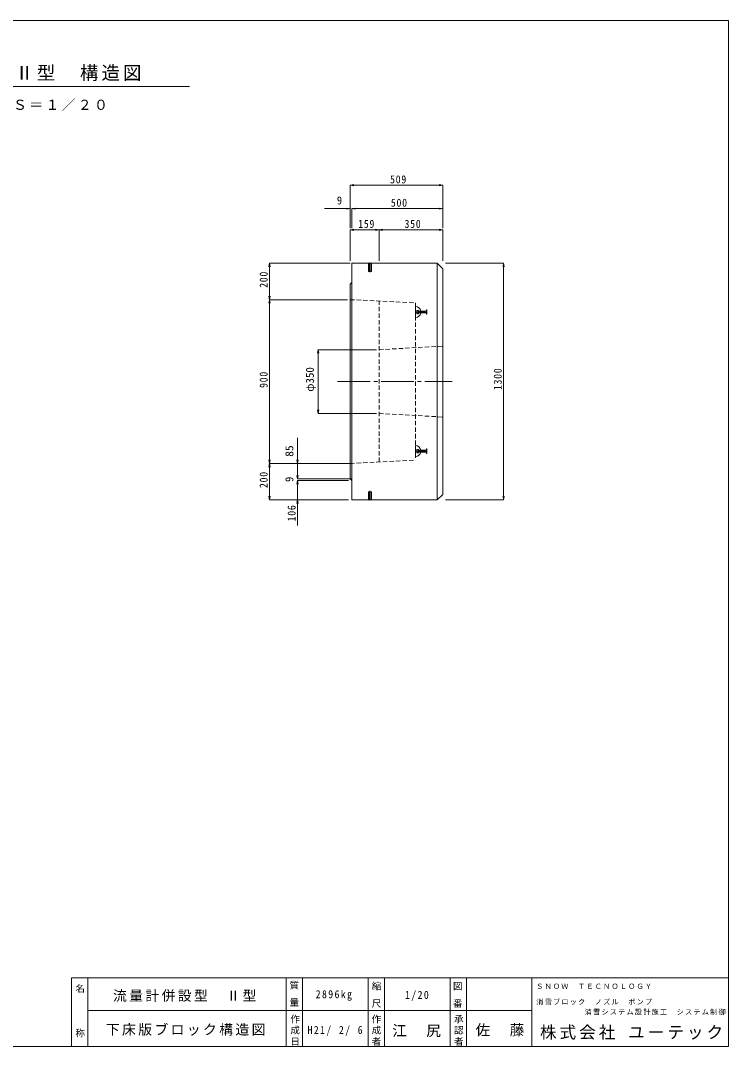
# Model space of a CAD drawing. Units: millimetres, scale not verified. Extents: x -3978 to 3978, y -2819 to 2819.
# Drawn here: x 88 to 3978, y -2819 to 2819 of the extents above; entities that cross this region are included whole.
import ezdxf
from ezdxf.enums import TextEntityAlignment as Align

# ---------------------------------------------------------------- set-up
doc = ezdxf.new("R2010")
doc.units = ezdxf.units.MM
doc.header["$LTSCALE"] = 20
doc.linetypes.add('CHAIN2', pattern=[12, 9, -1, 1, -1])
doc.linetypes.add('DASHED1', pattern=[1.8, 1.2, -0.6])
for name, color, linetype, lineweight in [('0-1_製品図', 4, 'Continuous', 9), ('0-6_鉄筋', 7, 'Continuous', 9), ('1-0', 7, 'Continuous', 9)]:
    doc.layers.add(name, color=color, linetype=linetype, lineweight=lineweight)
doc.styles.add('@ＭＳ ゴシック', font='')
doc.styles.add('ＭＳ ゴシック', font='')
doc.styles.get('@ＭＳ ゴシック').set_extended_font_data('@MS Gothic')
doc.styles.get('ＭＳ ゴシック').set_extended_font_data('MS Gothic')

msp = doc.modelspace()

# ---------------------------------------------------------------- linework, layer by layer
at = {"layer": '0-1_製品図', "color": 3}
for p, q in [((1908.39, 184.8), (1908.39, 1484.8)), ((1908.39, 1484.8), (2378.39, 1484.8)), ((2378.39, 1484.8), (2408.39, 1454.8)), ((2378.39, 1484.8), (2378.39, 184.8)), ((2408.39, 214.8), (2408.39, 1454.8)), ((1908.39, 184.8), (2378.39, 184.8)), ((2408.39, 214.8), (2378.39, 184.8))]:
    msp.add_line(p, q, dxfattribs=at)
at = {"layer": '0-1_製品図', "color": 7, "linetype": 'DASHED1'}
for p, q in [((2000.39, 1484.8), (2016.39, 1484.8)), ((2000.39, 1484.8), (2016.39, 1484.8)), ((1899.39, 1284.8), (2258.39, 1266.85)), ((2058.39, 392.75), (2058.39, 1276.85)), ((2258.39, 1266.85), (2258.39, 402.75)), ((2058.39, 1009.8), (2408.39, 1029.8)), ((2058.39, 659.8), (2408.39, 639.8)), ((1899.39, 384.8), (2258.39, 402.75)), ((2000.39, 184.8), (2016.39, 184.8)), ((2000.39, 184.8), (2016.39, 184.8))]:
    msp.add_line(p, q, dxfattribs=at)
at = {"layer": '0-1_製品図'}
for p, q in [((2001.49, 1484.8), (2001.49, 1439.8)), ((2015.29, 1439.8), (2015.29, 1484.8)), ((2000.39, 1440.9), (2001.49, 1439.8)), ((2001.49, 1439.8), (2015.29, 1439.8)), ((2015.29, 1439.8), (2016.39, 1440.9)), ((2258.39, 1246.8), (2258.39, 1186.8)), ((2258.39, 1216.8), (2321.39, 1216.8)), ((2266.39, 1225.8), (2273.89, 1225.8)), ((2266.39, 1225.8), (2266.39, 1207.8)), ((2266.39, 1207.8), (2273.89, 1207.8)), ((2273.89, 1225.8), (2273.89, 1207.8)), ((2276.89, 1221.8), (2273.89, 1225.8)), ((2276.89, 1211.8), (2273.89, 1207.8)), ((2276.89, 1221.8), (2314.39, 1221.8)), ((2276.89, 1221.8), (2276.89, 1211.8)), ((2276.89, 1211.8), (2314.39, 1211.8)), ((2319.39, 1229.3), (2321.39, 1229.3)), ((2319.39, 1229.3), (2319.39, 1204.3)), ((2319.39, 1204.3), (2321.39, 1204.3)), ((2321.39, 1229.3), (2321.39, 1204.3)), ((2258.39, 482.8), (2258.39, 422.8)), ((2258.39, 452.8), (2321.39, 452.8)), ((2266.39, 461.8), (2273.89, 461.8)), ((2266.39, 461.8), (2266.39, 443.8)), ((2273.89, 461.8), (2273.89, 443.8)), ((2276.89, 457.8), (2273.89, 461.8)), ((2276.89, 457.8), (2314.39, 457.8)), ((2276.89, 457.8), (2276.89, 447.8)), ((2319.39, 465.3), (2321.39, 465.3)), ((2319.39, 465.3), (2319.39, 440.3)), ((2321.39, 465.3), (2321.39, 440.3)), ((2266.39, 443.8), (2273.89, 443.8)), ((2276.89, 447.8), (2273.89, 443.8)), ((2276.89, 447.8), (2314.39, 447.8)), ((2319.39, 440.3), (2321.39, 440.3)), ((2000.39, 228.7), (2001.49, 229.8)), ((2001.49, 184.8), (2001.49, 229.8)), ((2001.49, 229.8), (2015.29, 229.8)), ((2015.29, 229.8), (2015.29, 184.8)), ((2015.29, 229.8), (2016.39, 228.7))]:
    msp.add_line(p, q, dxfattribs=at)
at = {"layer": '0-1_製品図', "linetype": 'CHAIN2'}
for p, q in [((2008.39, 1488.74), (2008.39, 1435.85)), ((2008.39, 180.85), (2008.39, 233.74))]:
    msp.add_line(p, q, dxfattribs=at)
at = {"layer": '0-1_製品図', "color": 7, "lineweight": 18}
for p, q in [((1899.39, 1369.8), (1908.39, 1378.8)), ((1899.39, 299.8), (1899.39, 1369.8)), ((1899.39, 299.8), (1908.39, 290.8))]:
    msp.add_line(p, q, dxfattribs=at)
at = {"layer": '0-1_製品図', "color": 7, "linetype": 'CHAIN2'}
msp.add_line((1829.18, 834.8), (2459.62, 834.8), dxfattribs=at)
at = {"layer": '0-1_製品図'}
for points in [[(2016.39, 1440.9), (2016.39, 1484.8), (2000.39, 1484.8), (2000.39, 1440.9)], [(2016.39, 228.7), (2016.39, 184.8), (2000.39, 184.8), (2000.39, 228.7)]]:
    msp.add_lwpolyline(points, dxfattribs=at)
for centre, radius, start, end in [((2258.39, 1216.8), 30, 9.59407, 90), ((2258.39, 1216.8), 30, 270, 350.40593), ((2314.39, 1226.8), 5, 270, 0), ((2314.39, 1206.8), 5, 360, 90), ((2258.39, 452.8), 30, 9.59407, 90), ((2314.39, 462.8), 5, 270, 0), ((2258.39, 452.8), 30, 270, 350.40593), ((2314.39, 442.8), 5, 360, 90)]:
    msp.add_arc(centre, radius, start, end, dxfattribs=at)
at = {"layer": '0-6_鉄筋'}
for p, q in [((1899.39, 1913.25), (1919.09, 1916.73)), ((2408.39, 1913.25), (2388.7, 1916.73)), ((1899.39, 1913.25), (2408.39, 1913.25)), ((1899.39, 1913.25), (1919.09, 1909.78)), ((1899.39, 1913.25), (1899.39, 1785.01)), ((2408.39, 1913.25), (2388.7, 1909.78)), ((2408.39, 1913.25), (2408.39, 1785.01)), ((1899.39, 1785.01), (1759.39, 1785.01)), ((1899.39, 1785.01), (1879.7, 1788.48)), ((1899.39, 1785.01), (1879.7, 1781.53)), ((1899.39, 1785.01), (1899.39, 1678.14)), ((1908.39, 1785.01), (1928.09, 1788.48)), ((1908.39, 1785.01), (1928.09, 1788.48)), ((1908.39, 1785.01), (2048.39, 1785.01)), ((1908.39, 1785.01), (1928.09, 1781.53)), ((1908.39, 1785.01), (1908.39, 1678.14)), ((1908.39, 1785.01), (2408.39, 1785.01)), ((1908.39, 1785.01), (1928.09, 1781.53)), ((2408.39, 1785.01), (2388.7, 1788.48)), ((2408.39, 1785.01), (2388.7, 1781.53)), ((2408.39, 1785.01), (2408.39, 1678.14)), ((1899.39, 1668.78), (1919.09, 1672.26)), ((1899.39, 1668.78), (2058.39, 1668.78)), ((1899.39, 1668.78), (1919.09, 1665.31)), ((1899.39, 1668.78), (1899.39, 1497.79)), ((2058.39, 1668.78), (2038.7, 1672.26)), ((2058.39, 1668.78), (2038.7, 1665.31)), ((2058.39, 1668.78), (2078.09, 1672.26)), ((2058.39, 1668.78), (2058.39, 1497.79)), ((2058.39, 1668.78), (2408.39, 1668.78)), ((2058.39, 1668.78), (2078.09, 1665.31)), ((2408.39, 1668.78), (2388.7, 1672.26)), ((2408.39, 1668.78), (2388.7, 1665.31)), ((2408.39, 1668.78), (2408.39, 1497.79)), ((1456.73, 1484.8), (1453.26, 1465.1)), ((1456.73, 1284.8), (1456.73, 1484.8)), ((1456.73, 1484.8), (1460.21, 1465.1)), ((1456.73, 1484.8), (1899.39, 1484.8)), ((2742.98, 1484.8), (2423.39, 1484.8)), ((2742.98, 1484.8), (2739.5, 1465.1)), ((2742.98, 184.8), (2742.98, 1484.8)), ((2742.98, 1484.8), (2746.45, 1465.1)), ((1456.73, 1284.8), (1453.26, 1304.49)), ((1456.73, 1284.8), (1460.21, 1304.49)), ((1456.73, 1284.8), (1453.26, 1265.1)), ((1456.73, 384.8), (1456.73, 1284.8)), ((1456.73, 1284.8), (1460.21, 1265.1)), ((1456.73, 1284.8), (1884.39, 1284.8)), ((1723.39, 1009.8), (1719.92, 990.1)), ((1723.39, 659.8), (1723.39, 1009.8)), ((1723.39, 1009.8), (1726.87, 990.1)), ((1723.39, 1009.8), (2044.97, 1009.8)), ((1723.39, 659.8), (1719.92, 679.49)), ((1723.39, 659.8), (1726.87, 679.49)), ((1723.39, 659.8), (2044.97, 659.8)), ((1610.49, 384.8), (1610.49, 524.8)), ((1456.73, 384.8), (1453.26, 404.49)), ((1456.73, 384.8), (1460.21, 404.49)), ((1610.49, 384.8), (1607.01, 404.49)), ((1610.49, 299.8), (1610.49, 439.8)), ((1456.73, 384.8), (1453.26, 365.1)), ((1456.73, 184.8), (1456.73, 384.8)), ((1456.73, 384.8), (1460.21, 365.1)), ((1456.73, 384.8), (1610.49, 384.8)), ((1610.49, 384.8), (1908.39, 384.8)), ((1610.49, 299.8), (1607.01, 319.49)), ((1610.49, 290.8), (1607.01, 271.1)), ((1610.49, 299.8), (1613.96, 319.49)), ((1610.49, 299.8), (1908.39, 299.8)), ((1610.49, 290.8), (1613.96, 271.1)), ((1610.49, 290.8), (1891.07, 290.8)), ((1456.73, 184.8), (1453.26, 204.49)), ((1456.73, 184.8), (1460.21, 204.49)), ((1456.73, 184.8), (1610.49, 184.8)), ((1610.49, 184.8), (1607.01, 165.1)), ((1610.49, 184.8), (1610.49, 44.8)), ((1610.49, 184.8), (1613.96, 165.1)), ((1610.49, 184.8), (1891.07, 184.8)), ((2742.98, 184.8), (2423.39, 184.8)), ((2742.98, 184.8), (2739.5, 204.49)), ((2742.98, 184.8), (2746.45, 204.49))]:
    msp.add_line(p, q, dxfattribs=at)
for points in [[(1610.49, 299.8), (1610.49, 384.8), (1613.96, 404.49)], [(1610.49, 184.8), (1610.49, 290.8), (1610.49, 159.8)]]:
    msp.add_lwpolyline(points, dxfattribs=at)
at = {"layer": '1-0', "color": 5}
for p, q in [((3978.45, 2818.65), (-3978.45, 2818.65)), ((3978.45, -2818.65), (3978.45, 2818.65)), ((-3978.45, -2818.65), (3978.45, -2818.65))]:
    msp.add_line(p, q, dxfattribs=at)
at = {"layer": '1-0'}
msp.add_line((-1006.29, 2455.59), (1016.54, 2455.59), dxfattribs=at)
at = {"layer": '1-0', "color": 2}
for p, q in [((368.45, -2440.65), (368.45, -2818.65)), ((368.45, -2440.65), (3978.45, -2440.65)), ((458.45, -2440.65), (458.45, -2818.65)), ((1548.45, -2440.65), (1548.45, -2818.65)), ((1638.45, -2440.65), (1638.45, -2818.65)), ((1998.45, -2440.65), (1998.45, -2818.65)), ((2088.45, -2440.65), (2088.45, -2818.65)), ((2448.45, -2440.65), (2448.45, -2818.65)), ((2538.45, -2440.65), (2538.45, -2818.65)), ((2898.45, -2818.65), (2898.45, -2440.65)), ((3978.45, -2440.65), (3978.45, -2818.65)), ((458.45, -2620.65), (1548.45, -2620.65)), ((1548.45, -2620.65), (2898.45, -2620.65)), ((468.45, -2818.65), (3978.45, -2818.65))]:
    msp.add_line(p, q, dxfattribs=at)

# ---------------------------------------------------------------- texts
at = {"layer": '0-6_鉄筋', "style": 'ＭＳ ゴシック', "width": 0.95}
msp.add_text('9', height=43.99, dxfattribs=at).set_placement((1826.78, 1795.01), align=Align.BOTTOM_LEFT)
at = {"layer": '0-6_鉄筋', "style": 'ＭＳ ゴシック'}
msp.add_text('φ350', height=43.99, rotation=90, dxfattribs=at).set_placement((1713.39, 778.68), align=Align.BOTTOM_LEFT)
for s, width, p in [('85', 1.05, (1600.49, 421.67)), ('9', 0.95, (1600.49, 283.26))]:
    msp.add_text(s, height=43.99, rotation=90, dxfattribs=dict(at, width=width)).set_placement(p, align=Align.BOTTOM_LEFT)
at = {"layer": '0-6_鉄筋', "char_height": 43.99, "attachment_point": 7, "style": 'ＭＳ ゴシック'}
for s, insert in [('\\T1.15;\\W0.9;509', (2118.89, 1923.25)), ('\\T1.15;\\W0.9;500', (2123.39, 1795.01)), ('\\T1.15;\\W0.9;159', (1943.89, 1678.78)), ('\\T1.15;\\W0.9;350', (2198.39, 1678.78))]:
    msp.add_mtext(s, dxfattribs=dict(at, insert=insert))
at = {"layer": '0-6_鉄筋', "char_height": 43.99, "attachment_point": 7, "rotation": 90, "style": 'ＭＳ ゴシック'}
for s, insert in [('\\T1.15;\\W0.9;200', (1446.73, 1349.8)), ('\\T1.15;\\W0.9;1300', (2732.98, 787.8)), ('\\T1.15;\\W0.9;900', (1446.73, 799.8)), ('\\T1.15;\\W0.9;200', (1446.73, 249.8)), ('\\T1.15;\\W0.9;106', (1600.49, 66.52))]:
    msp.add_mtext(s, dxfattribs=dict(at, insert=insert))
at = {"layer": '1-0', "attachment_point": 7, "style": 'ＭＳ ゴシック'}
for s, insert, char_height in [('\\T1.17;流量計併設型\u3000Ⅱ型\u3000構造図', (-771.07, 2484.86), 74.29), ('\\T1.17;下床版ブロック\u3000Ｓ＝１／２０', (-664.71, 2321.29), 55.76), ('\\T1.17;ＳＮＯＷ\u3000ＴＥＣＮＯＬＯＧＹ', (2921.85, -2502.57), 28.04), ('\\T1.17;流量計併設型\u3000Ⅱ型', (596.28, -2573.98), 55.76), ('\\T1.28;\\W0.9;2896kg', (1710.3, -2567.86), 43.99), ('\\T1.28;\\W0.9;1/20', (2201.19, -2567.86), 43.99), ('\\T1.17;消雪ブロック\u3000ノズル\u3000ポンプ\u3000', (2922.42, -2590.76), 28.04), ('\\T1.17;消雪システム設計施工\u3000システム制御', (3188.61, -2646.37), 28.04), ('\\T1.17;下床版ブロック構造図', (557.1, -2759.72), 55.76), ('\\T1.28;\\W0.9;H21/\\~2/\\~6', (1665.3, -2760.68), 43.99), ('\\T1.17;江\u3000尻', (2131.03, -2767.39), 58.65), ('\\T1.17;佐\u3000藤', (2589.14, -2763.68), 58.65), ('\\T1.18;株式会社\\~ユーテック', (2942.43, -2781.55), 66.91)]:
    msp.add_mtext(s, dxfattribs=dict(at, insert=insert, char_height=char_height))
at = {"layer": '1-0', "attachment_point": 7, "rotation": 270, "style": '@ＭＳ ゴシック'}
for s, insert, char_height in [('\\T1.17;名\u3000\u3000\u3000称', (391.39, -2472.65), 37.39), ('\\T1.21;質\\~量', (1568.94, -2454.78), 37.39), ('\\T1.21;縮\\~尺', (2019.37, -2459.94), 37.68), ('\\T1.21;図\\~番', (2466.36, -2459.94), 37.68), ('\\T1.17;作成日', (1572.99, -2640.2), 37.68), ('\\T1.17;作成者', (2019.37, -2640.2), 37.68), ('\\T1.17;承認者', (2471.52, -2640.2), 37.68)]:
    msp.add_mtext(s, dxfattribs=dict(at, insert=insert, char_height=char_height))

doc.saveas('drawing.dxf')
